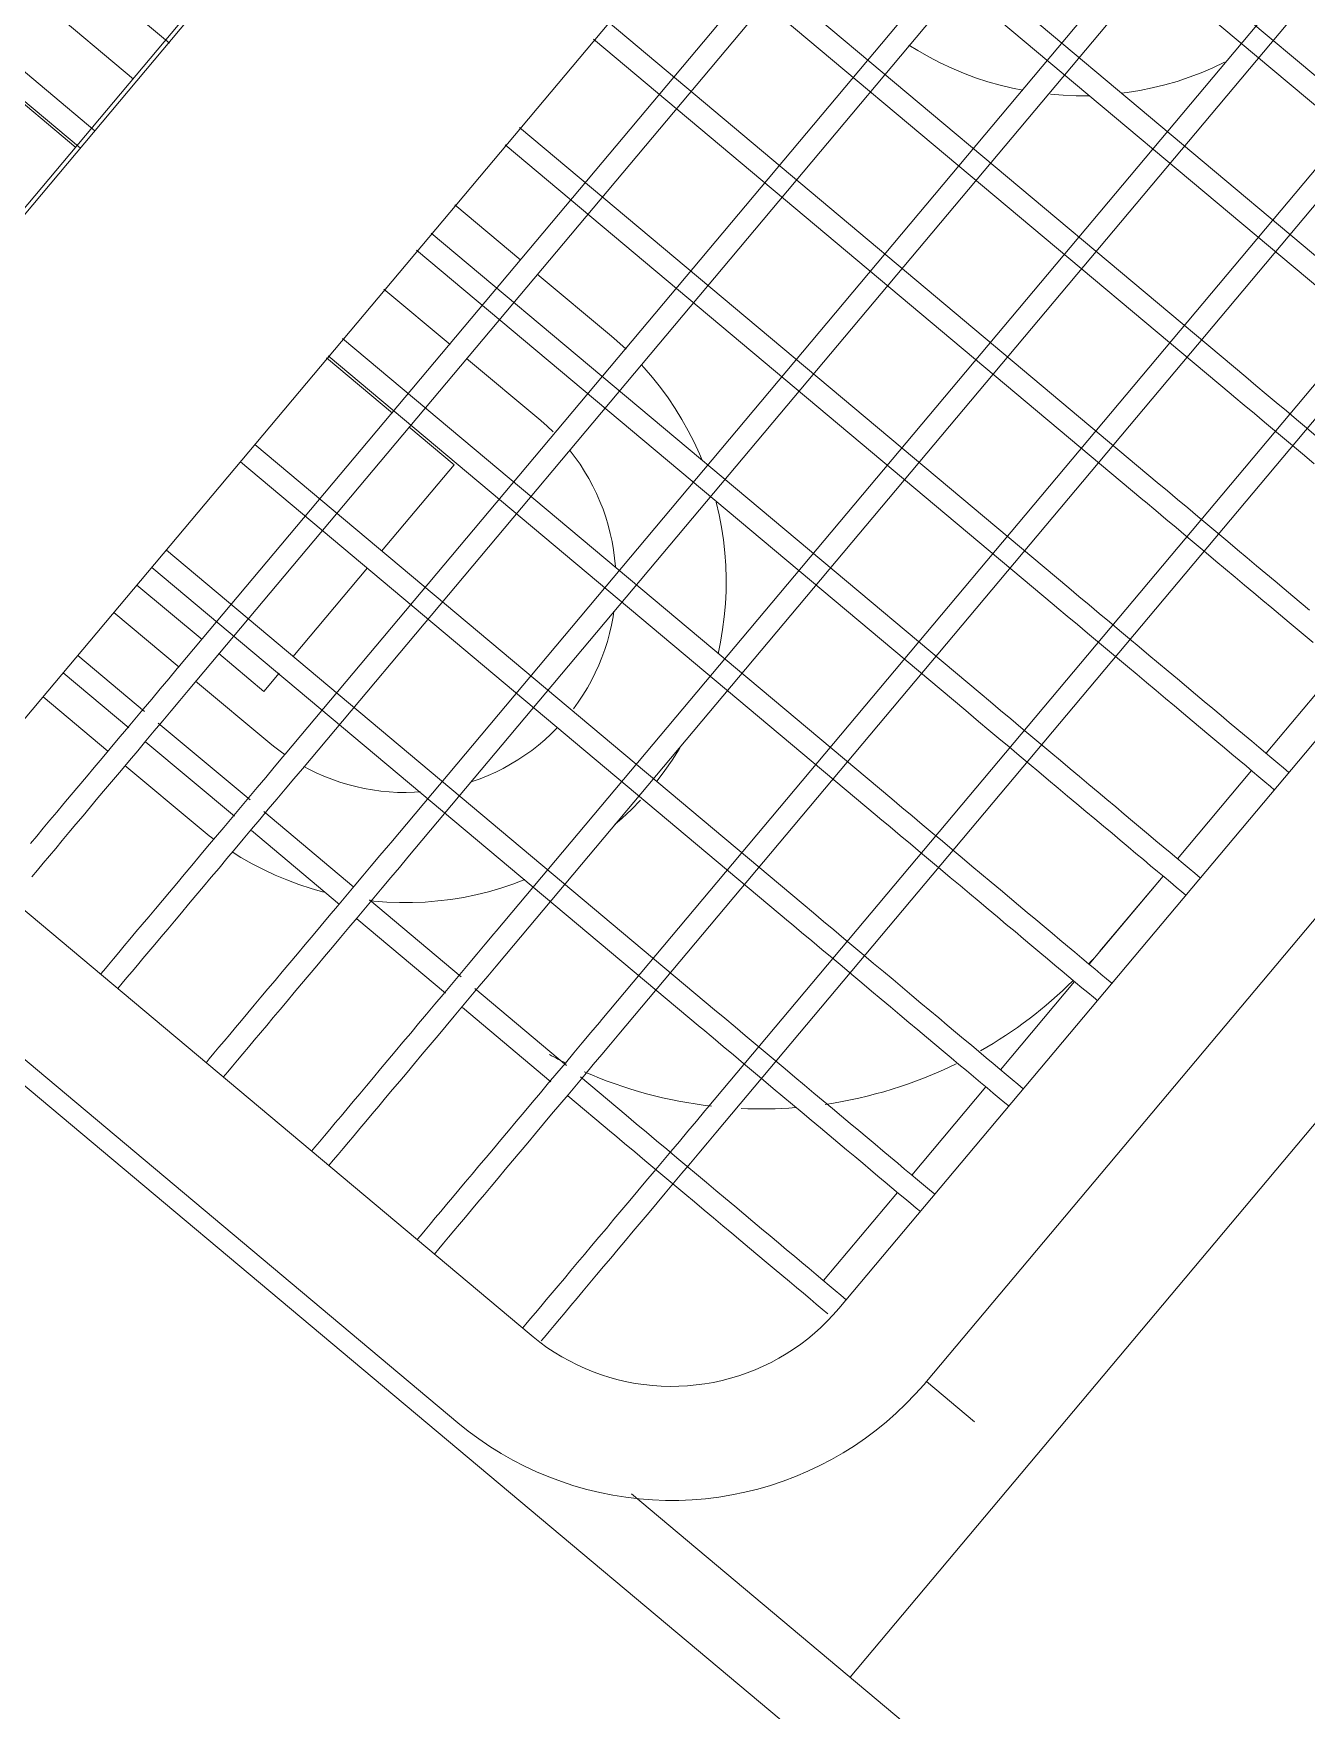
# Model space of a CAD drawing. Header units: metres. Extents: x 822482 to 822767, y 9662202 to 9662512.
# Drawn here: x 822649.4018 to 822649.4942, y 9662450.804 to 9662450.9258 of the extents above; entities that cross this region are included whole.
import ezdxf

# ---------------------------------------------------------------- set-up
doc = ezdxf.new("R2010")
doc.units = ezdxf.units.M
doc.layers.add('ARQ_NE_EQUIPAMENTOS', color=7, linetype='Continuous')
doc.layers.add('NE_PESSOAS', color=8, linetype='Continuous', lineweight=0)

# ---------------------------------------------------------------- blocks, each defined once
blk = doc.blocks.new('COZINHA TRAMONTINA')
at = {"lineweight": 0, "transparency": 33554687}
for p, q in [((-1.559141685183429, 0.60793944187792), (-1.55914168518343, 0.3279394418779197)), ((-1.550858314816244, 0.3279394418779197), (-1.550858314816243, 0.60793944187792)), ((-1.56059999999991, 0.1962821864064257), (-1.560599999999909, 0.6031394418778431)), ((-1.505819793131097, 0.5348414903910046), (-1.505819793131097, 0.4084447797689335)), ((-1.504180206868575, 0.4084447797689335), (-1.504180206868575, 0.5348414903910046)), ((-1.495819793131097, 0.5348414903910046), (-1.495819793131097, 0.4083892657802534)), ((-1.506000000000012, 0.4171508828214267), (-1.506000000000012, 0.4087084274107428)), ((-1.499508776801455, 0.4171508828214262), (-1.499508776801455, 0.4087031334061559)), ((-1.415344431680288, 0.4084447797688673), (-1.542500000000011, 0.4084447797688673)), ((-1.429999999999837, 0.4087558182858858), (-1.529999999999837, 0.4087558182858858)), ((-1.506000000000012, 0.3849637257805411), (-1.506000000000012, 0.3787084274107427)), ((-1.505819793131097, 0.3849638237384217), (-1.505819793131097, 0.3329394418779197)), ((-1.504180206868575, 0.3329394418779197), (-1.504180206868575, 0.3849647149935049)), ((-1.499508776801455, 0.3849672543144179), (-1.499508776801455, 0.3787031334061559)), ((-1.495819793131097, 0.3849692595919879), (-1.495819793131097, 0.3329394418779197)), ((-1.494180206868575, 0.3329394418779197), (-1.494180206868575, 0.3849701508470712)), ((-1.491508776801455, 0.3786966088983096), (-1.491508776801455, 0.3849716029972709)), ((-1.485819793131097, 0.3849746954455543), (-1.485819793131097, 0.3329394418779197)), ((-1.484180206868575, 0.3329394418779197), (-1.484180206868575, 0.3849755867006375)), ((-1.475819793131097, 0.3849801312991205), (-1.475819793131097, 0.3329394418779197)), ((-1.474180206868575, 0.3329394418779197), (-1.474180206868575, 0.3849810225542037)), ((-1.465819793131097, 0.3849855671526868), (-1.465819793131097, 0.3329394418779197)), ((-1.464180206868575, 0.3329394418779197), (-1.464180206868575, 0.38498645840777)), ((-1.455819793131097, 0.3849438849150898), (-1.455819793131097, 0.3329394418779197)), ((-1.454180206868575, 0.3329394418779197), (-1.454180206868575, 0.3849438849150898)), ((-1.445819793131097, 0.3849438849150898), (-1.445819793131097, 0.3329394418779197)), ((-1.444180206868575, 0.3329394418779197), (-1.444180206868575, 0.3849438849150898)), ((-1.542500000000011, 0.3848910439650041), (-1.408712208362194, 0.3848910439650041)), ((-1.538099999999999, 0.3848918597551098), (-1.538099999999999, 0.3787554848829406)), ((-1.535819793131097, 0.3848922825211308), (-1.535819793131097, 0.3786821458370356)), ((-1.534180206868575, 0.3785727469330112), (-1.534180206868575, 0.3848925865116423)), ((-1.530099999999999, 0.3787285791364537), (-1.530099999999999, 0.3848933430098471)), ((-1.527500000000012, 0.3787259620255796), (-1.527500000000012, 0.3848938250676372)), ((-1.525819793131097, 0.3848941365895525), (-1.525819793131097, 0.3329394418779197)), ((-1.524180206868575, 0.3329394418779197), (-1.524180206868575, 0.384894440580064)), ((-1.515819793131097, 0.3848959906579744), (-1.515819793131097, 0.3329394418779197)), ((-1.514180206868575, 0.3329394418779197), (-1.514180206868575, 0.3848962946484857)), ((-1.429999999999837, 0.3787558182858858), (-1.529999999999837, 0.3787558182858858)), ((-1.538099999999999, 0.3771497093391878), (-1.538099999999999, 0.3701156604337524)), ((-1.535819793131097, 0.3770768536120159), (-1.535819793131097, 0.3686821458370355)), ((-1.534180206868575, 0.3685727469330112), (-1.534180206868575, 0.3772656813557172)), ((-1.530099999999999, 0.3701156604337523), (-1.530099999999999, 0.3771530858122493)), ((-1.529999999999837, 0.3771230654699538), (-1.429999999999837, 0.3771230654699538)), ((-1.527500000000012, 0.3728702477680133), (-1.527500000000012, 0.3771508828214266)), ((-1.506000000000012, 0.3771508828214266), (-1.506000000000012, 0.3728702477680133)), ((-1.499508776801455, 0.3771508828214262), (-1.499508776801455, 0.3701156604337522)), ((-1.491508776801455, 0.3701156604337522), (-1.491508776801455, 0.3771508828214262)), ((-1.527500000000012, 0.3728702477680133), (-1.525779747356342, 0.3728702477680133)), ((-1.524208140642314, 0.3728702477680133), (-1.515779747356342, 0.3728702477680133)), ((-1.514208140642314, 0.3728702477680133), (-1.506000000000012, 0.3728702477680133)), ((-1.429999999999837, 0.3687558182858858), (-1.529999999999837, 0.3687558182858858)), ((-1.535819793131097, 0.3670768536120159), (-1.535819793131097, 0.3587245131253006)), ((-1.534180206868575, 0.3587245131253006), (-1.534180206868575, 0.3672656813557172)), ((-1.529999999999837, 0.3671230654699538), (-1.429999999999837, 0.3671230654699538)), ((-1.429999999999837, 0.3587558182858857), (-1.529999999999837, 0.3587558182858857)), ((-1.535819793131097, 0.3570768536120158), (-1.535819793131097, 0.3486821458370355)), ((-1.534180206868575, 0.3485727469330112), (-1.534180206868575, 0.3572656813557171)), ((-1.529999999999837, 0.3571230654699537), (-1.429999999999837, 0.3571230654699537)), ((-1.429999999999837, 0.3487558182858858), (-1.529999999999837, 0.3487558182858858)), ((-1.534180206868575, 0.3385727469330111), (-1.534180206868575, 0.3472656813557171)), ((-1.535819793131097, 0.3470768536120158), (-1.535819793131097, 0.3386821458370355)), ((-1.529999999999837, 0.3471230654699537), (-1.429999999999837, 0.3471230654699537)), ((-1.429999999999837, 0.3387558182858856), (-1.529999999999837, 0.3387558182858856)), ((-1.535819793131097, 0.3370768536120159), (-1.535819793131097, 0.3329394418779197)), ((-1.534180206868575, 0.3329394418779197), (-1.534180206868575, 0.3372656813557172)), ((-1.529999999999837, 0.3371230654699537), (-1.429999999999837, 0.3371230654699537)), ((-1.429999999999837, 0.3287558182858857), (-1.529999999999837, 0.3287558182858857)), ((-1.529999999999837, 0.3271230654699538), (-1.429999999999837, 0.3271230654699538)), ((-1.55499999999991, 0.1962821864064258), (-1.55499999999991, 0.3149612866268886)), ((-1.554999999999909, 0.196282186406425), (-1.554999999999909, 0.3149612866268879)), ((-1.424599227701251, 0.3120811270615128), (-1.534999999999836, 0.3120811270615132)), ((-1.53499999999991, 0.2992394418778415), (-1.53499999999991, 0.3037977566942499)), ((-1.534999999999836, 0.3037977566943267), (-1.48615799425477, 0.3037977566943265))]:
    blk.add_line(p, q, dxfattribs=at)
at = {"lineweight": 0, "transparency": 33554687, "flags": 128}
for points in [[(-1.546848892812733, 0.3787558182858858), (-1.546141669741658, 0.3787558182858858), (-1.545408623442369, 0.3787558182858858), (-1.544650926632569, 0.3787558182858858), (-1.543869791465521, 0.3787558182858858), (-1.54306646759086, 0.3787558182858858), (-1.542242240155417, 0.3787558182858858), (-1.541398427747263, 0.3787558182858858), (-1.540536380286249, 0.3787558182858858), (-1.539657476864418, 0.3787558182858858), (-1.538763123539755, 0.3787558182858858), (-1.537854751086795, 0.3787558182858858), (-1.536933812707687, 0.3787558182858858), (-1.536001781707381, 0.3787558182858858), (-1.535060149136654, 0.3787558182858858), (-1.534110421406749, 0.3787558182858858), (-1.533154117879437, 0.3787558182858858), (-1.53219276843636, 0.3787558182858858), (-1.531227911031549, 0.3787558182858858), (-1.530261089231029, 0.3787558182858858), (-1.529999999999837, 0.3787558182858858)], [(-1.529999999999837, 0.3771230654699538), (-1.530967087005502, 0.3771230654699538), (-1.53193262687826, 0.3771230654699538), (-1.532895074960283, 0.3771230654699538), (-1.533852891539953, 0.3771230654699538), (-1.534804544315066, 0.3771230654699538), (-1.535748510844188, 0.3771230654699538), (-1.536683280982244, 0.3771230654699538), (-1.537607359296418, 0.3771230654699538), (-1.538519267458534, 0.3771230654699538), (-1.539417546610063, 0.3771230654699538), (-1.540300759695985, 0.3771230654699538), (-1.541167493763772, 0.3771230654699538), (-1.542016362223807, 0.3771230654699538), (-1.542846007067639, 0.3771230654699538), (-1.543655101040497, 0.3771230654699538), (-1.544442349764623, 0.3771230654699538), (-1.545206493809996, 0.3771230654699538), (-1.545946310709152, 0.3771230654699538), (-1.54666061691287, 0.3771230654699538), (-1.547348269683604, 0.3771230654699538), (-1.54800816892361, 0.3771230654699538), (-1.548639258934876, 0.3771230654699538)], [(-1.538099999999999, 0.3701156604337522), (-1.538081365995453, 0.3691840844364269), (-1.538055617996731, 0.3687554662080013)], [(-1.530034511841343, 0.368728000934281), (-1.530070996034463, 0.3691741586794531), (-1.530096434404997, 0.3697854132549967), (-1.530099999999999, 0.3701156604337522)], [(-1.499508776801455, 0.3701156604337522), (-1.49952101165929, 0.36950399910992), (-1.499557696659631, 0.3688933163137251)], [(-1.491552329857911, 0.3686966444185918), (-1.491514207294754, 0.3696126854491879), (-1.491508776801455, 0.3701156604337522)], [(-1.550858314816244, 0.3687558182858858), (-1.550489698691012, 0.3687558182858858), (-1.549959605847912, 0.3687558182858858), (-1.549397581893277, 0.3687558182858858), (-1.548804525945543, 0.3687558182858858), (-1.548181386767715, 0.3687558182858858), (-1.547529161249546, 0.3687558182858858), (-1.546848892812733, 0.3687558182858858), (-1.546141669741658, 0.3687558182858858), (-1.545408623442369, 0.3687558182858858), (-1.544650926632569, 0.3687558182858858), (-1.543869791465521, 0.3687558182858858), (-1.54306646759086, 0.3687558182858858), (-1.542242240155417, 0.3687558182858858), (-1.541398427747263, 0.3687558182858858), (-1.540536380286249, 0.3687558182858858), (-1.539657476864418, 0.3687558182858858), (-1.538763123539755, 0.3687558182858858), (-1.537854751086795, 0.3687558182858858), (-1.536933812707687, 0.3687558182858858), (-1.536001781707381, 0.3687558182858858), (-1.535060149136654, 0.3687558182858858), (-1.534110421406749, 0.3687558182858858), (-1.533154117879437, 0.3687558182858858), (-1.53219276843636, 0.3687558182858858), (-1.531227911031549, 0.3687558182858858), (-1.530261089231029, 0.3687558182858858), (-1.529999999999837, 0.3687558182858858)], [(-1.529999999999837, 0.3671230654699538), (-1.530967087005502, 0.3671230654699538), (-1.53193262687826, 0.3671230654699538), (-1.532895074960283, 0.3671230654699538), (-1.533852891539953, 0.3671230654699538), (-1.534804544315066, 0.3671230654699538), (-1.535748510844188, 0.3671230654699538), (-1.536683280982244, 0.3671230654699538), (-1.537607359296418, 0.3671230654699538), (-1.538519267458534, 0.3671230654699538), (-1.539417546610063, 0.3671230654699538), (-1.540300759695985, 0.3671230654699538), (-1.541167493763772, 0.3671230654699538), (-1.542016362223807, 0.3671230654699538), (-1.542846007067639, 0.3671230654699538), (-1.543655101040497, 0.3671230654699538), (-1.544442349764623, 0.3671230654699538), (-1.545206493809996, 0.3671230654699538), (-1.545946310709152, 0.3671230654699538), (-1.54666061691287, 0.3671230654699538), (-1.547348269683604, 0.3671230654699538), (-1.54800816892361, 0.3671230654699538), (-1.548639258934876, 0.3671230654699538), (-1.549240530108009, 0.3671230654699538), (-1.549811020537396, 0.3671230654699538), (-1.550349817560049, 0.3671230654699538), (-1.550856059215668, 0.3671230654699538)], [(-1.537908422264966, 0.3671562258253228), (-1.53780245175445, 0.3664042453717742), (-1.537635638739545, 0.3654875368668632), (-1.537432300594504, 0.3645782323723789), (-1.537192762616983, 0.3636777865815377), (-1.536917408016648, 0.3627876400155203), (-1.536606677302121, 0.3619092167189445), (-1.536261067576258, 0.3610439219816976), (-1.535881131740895, 0.3601931400907731)], [(-1.525783811993532, 0.3594699653809881), (-1.52608327626939, 0.359784037974433), (-1.526487409065328, 0.3602433373866531), (-1.526872851520448, 0.3607184304097652), (-1.527238987009044, 0.3612085569962802), (-1.52758522979244, 0.3617129330482145), (-1.527911025956043, 0.3622307516714793), (-1.528215854295491, 0.3627611844667397), (-1.528499227150468, 0.3633033828546761), (-1.528760691184855, 0.3638564794335306), (-1.528999828111973, 0.3644195893667647), (-1.529216255363752, 0.3649918117986091), (-1.529409626702758, 0.3655722312952401), (-1.529579632776099, 0.3661599193092797), (-1.529726001610323, 0.366753935665272), (-1.5298071251728, 0.3671508828214262)], [(-1.49981367068464, 0.3670768915132238), (-1.499947180005768, 0.366479853383796), (-1.500104457690958, 0.3658886317700507), (-1.500285252129466, 0.3653041725004493), (-1.500489274088757, 0.3647274105851452), (-1.50071619717722, 0.3641592687201669), (-1.50096565836632, 0.3636006558113011), (-1.501237258571369, 0.3630524655200377), (-1.501530563289979, 0.3625155748339017), (-1.501845103297168, 0.3619908426634605), (-1.502180375396023, 0.3614791084682496), (-1.502535843222706, 0.3609811909138174), (-1.502910938104523, 0.3604978865620341), (-1.503305059969681, 0.3600299685967633), (-1.503717578307269, 0.3595781855869322), (-1.504147833175946, 0.3591432602889812)], [(-1.494180206868752, 0.3592937817770945), (-1.493946795204271, 0.3597403856983412), (-1.493548578725464, 0.3605827660761545), (-1.493184367007807, 0.3614403970513643), (-1.492854742712354, 0.3623119065973618), (-1.49256023316766, 0.3631959004847856), (-1.492301309526172, 0.3640909645119909), (-1.492078386010484, 0.364995666767471), (-1.491891819250664, 0.3659085599206102), (-1.49174190771373, 0.3668281835371036), (-1.491702475326654, 0.3671508828214262)], [(-1.461433010270627, 0.3671765184366941), (-1.46132605393997, 0.3664175424758703), (-1.461159614484602, 0.3655028868395879), (-1.46095673169314, 0.3645956186332591), (-1.460717730134772, 0.3636971892924737), (-1.460442992161007, 0.3628090361125224), (-1.460132957293995, 0.3619325799490302), (-1.459788121523387, 0.3610692229448919), (-1.459409036512853, 0.3602203462871405), (-1.458996308717544, 0.3593873079973447), (-1.458636127627421, 0.358728000934281)], [(-1.550858314816244, 0.3587558182858857), (-1.550489698691012, 0.3587558182858857), (-1.549959605847912, 0.3587558182858857), (-1.549397581893277, 0.3587558182858857), (-1.548804525945543, 0.3587558182858857), (-1.548181386767715, 0.3587558182858857), (-1.547529161249546, 0.3587558182858857), (-1.546848892812733, 0.3587558182858857), (-1.546141669741658, 0.3587558182858857), (-1.545408623442369, 0.3587558182858857), (-1.544650926632569, 0.3587558182858857), (-1.543869791465521, 0.3587558182858857), (-1.54306646759086, 0.3587558182858857), (-1.542242240155417, 0.3587558182858857), (-1.541398427747263, 0.3587558182858857), (-1.540536380286249, 0.3587558182858857), (-1.539657476864418, 0.3587558182858857), (-1.538763123539755, 0.3587558182858857), (-1.537854751086795, 0.3587558182858857), (-1.536933812707687, 0.3587558182858857), (-1.536001781707381, 0.3587558182858857), (-1.535060149136654, 0.3587558182858857), (-1.534110421406749, 0.3587558182858857), (-1.533154117879437, 0.3587558182858857), (-1.53219276843636, 0.3587558182858857), (-1.531227911031549, 0.3587558182858857), (-1.530261089231029, 0.3587558182858857), (-1.529999999999837, 0.3587558182858857)], [(-1.529999999999837, 0.3571230654699537), (-1.530967087005502, 0.3571230654699537), (-1.53193262687826, 0.3571230654699537), (-1.532895074960283, 0.3571230654699537), (-1.533852891539953, 0.3571230654699537), (-1.534804544315066, 0.3571230654699537), (-1.535748510844188, 0.3571230654699537), (-1.536683280982244, 0.3571230654699537), (-1.537607359296418, 0.3571230654699537), (-1.538519267458534, 0.3571230654699537), (-1.539417546610063, 0.3571230654699537), (-1.540300759695985, 0.3571230654699537), (-1.541167493763772, 0.3571230654699537), (-1.542016362223807, 0.3571230654699537), (-1.542846007067639, 0.3571230654699537), (-1.543655101040497, 0.3571230654699537), (-1.544442349764623, 0.3571230654699537), (-1.545206493809996, 0.3571230654699537), (-1.545946310709152, 0.3571230654699537), (-1.54666061691287, 0.3571230654699537), (-1.547348269683604, 0.3571230654699537), (-1.54800816892361, 0.3571230654699537), (-1.548639258934876, 0.3571230654699537), (-1.549240530108009, 0.3571230654699537), (-1.549811020537396, 0.3571230654699537), (-1.550349817560049, 0.3571230654699537), (-1.550856059215668, 0.3571230654699537)], [(-1.534208140642314, 0.3572322111171212), (-1.53403108632471, 0.3569619686810893), (-1.533489699641823, 0.3562036273829182), (-1.532918420446939, 0.3554675423698864), (-1.532318162664901, 0.3547548912209915), (-1.531689886580113, 0.3540668140260477), (-1.531034597300286, 0.353404411561785), (-1.530353343148479, 0.352768743530841), (-1.529647213986009, 0.3521608268664635), (-1.528917339468904, 0.3515816341056336), (-1.528164887240691, 0.3510320918332138), (-1.527391061064423, 0.3505130791996107), (-1.526597098896906, 0.3500254265143212), (-1.525786814491711, 0.3495713393536587)], [(-1.515862056214032, 0.3548566606961391), (-1.516471407432455, 0.3549111617000341), (-1.517078091776038, 0.3549899866584495), (-1.517681138679252, 0.3550930094682672), (-1.518279583395694, 0.3552200653149683), (-1.518872468541479, 0.3553709509363021), (-1.519458845626851, 0.3555454249474614), (-1.520037776573558, 0.3557432082272477), (-1.520608335215585, 0.3559639843646049), (-1.521169608780818, 0.3562074001648093), (-1.521720699351284, 0.3564730662145069), (-1.52226072529963, 0.3567605575046903), (-1.522788822699539, 0.3570694141106235)], [(-1.506693120247886, 0.3571508828214262), (-1.507061439962411, 0.3569246603322679), (-1.507595132806606, 0.3566255763726945), (-1.508140358921858, 0.3563480736698875), (-1.508696246062693, 0.3560925961689743), (-1.509261904928268, 0.3558595525794572), (-1.509836430585065, 0.3556493157213662), (-1.510418903914593, 0.3554622219288259), (-1.511008393083779, 0.3552985705119935), (-1.511603955035703, 0.3551586232782252), (-1.512204636998287, 0.3550426041132415), (-1.512809478008532, 0.3549506986229566), (-1.513417510449846, 0.3548830538365497), (-1.51402776160003, 0.3548397779712489)], [(-1.457563134071426, 0.3569964107331134), (-1.457022959764918, 0.3562397676574989), (-1.45645295988743, 0.3555053310265026), (-1.455854046317171, 0.3547942757820625)], [(-1.504208140642314, 0.3493709245086872), (-1.503448194683149, 0.3497754936686303), (-1.502643888700679, 0.3502458902582006), (-1.501859036923626, 0.3507480742413936), (-1.501094894947409, 0.351281242230963), (-1.500352685236182, 0.351844541271862), (-1.499633595167152, 0.3524370702057892), (-1.498938775131033, 0.3530578811128496), (-1.498269336691661, 0.3537059808280246), (-1.497626350807735, 0.3543803325300239), (-1.497010846119504, 0.3550798573999782), (-1.496423807303171, 0.3558034363473195), (-1.495866173495611, 0.3565499118000877)], [(-1.454208140642314, 0.3531060440021332), (-1.453893626799575, 0.3528125758528559), (-1.453189078936284, 0.3522060205514879), (-1.452460838893486, 0.351628124829621), (-1.451710071699901, 0.3510798131971322), (-1.450937978422883, 0.3505619628356665), (-1.450145794246971, 0.3500754021953335), (-1.449334786497857, 0.3496209096693636), (-1.448506252614932, 0.3491992123488452), (-1.447661518075666, 0.3488109848595337)], [(-1.550858314816244, 0.3487558182858858), (-1.550489698691012, 0.3487558182858858), (-1.549959605847912, 0.3487558182858858), (-1.549397581893277, 0.3487558182858858), (-1.548804525945543, 0.3487558182858858), (-1.548181386767715, 0.3487558182858858), (-1.547529161249546, 0.3487558182858858), (-1.546848892812733, 0.3487558182858858), (-1.546141669741658, 0.3487558182858858), (-1.545408623442369, 0.3487558182858858), (-1.544650926632569, 0.3487558182858858), (-1.543869791465521, 0.3487558182858858), (-1.54306646759086, 0.3487558182858858), (-1.542242240155417, 0.3487558182858858), (-1.541398427747263, 0.3487558182858858), (-1.540536380286249, 0.3487558182858858), (-1.539657476864418, 0.3487558182858858), (-1.538763123539755, 0.3487558182858858), (-1.537854751086795, 0.3487558182858858), (-1.536933812707687, 0.3487558182858858), (-1.536001781707381, 0.3487558182858858), (-1.535060149136654, 0.3487558182858858), (-1.534110421406749, 0.3487558182858858), (-1.533154117879437, 0.3487558182858858), (-1.53219276843636, 0.3487558182858858), (-1.531227911031549, 0.3487558182858858), (-1.530261089231029, 0.3487558182858858), (-1.529999999999837, 0.3487558182858858)], [(-1.529999999999837, 0.3471230654699537), (-1.530967087005502, 0.3471230654699537), (-1.53193262687826, 0.3471230654699537), (-1.532895074960283, 0.3471230654699537), (-1.533852891539953, 0.3471230654699537), (-1.534804544315066, 0.3471230654699537), (-1.535748510844188, 0.3471230654699537), (-1.536683280982244, 0.3471230654699537), (-1.537607359296418, 0.3471230654699537), (-1.538519267458534, 0.3471230654699537), (-1.539417546610063, 0.3471230654699537), (-1.540300759695985, 0.3471230654699537), (-1.541167493763772, 0.3471230654699537), (-1.542016362223807, 0.3471230654699537), (-1.542846007067639, 0.3471230654699537), (-1.543655101040497, 0.3471230654699537), (-1.544442349764623, 0.3471230654699537), (-1.545206493809996, 0.3471230654699537), (-1.545946310709152, 0.3471230654699537), (-1.54666061691287, 0.3471230654699537), (-1.547348269683604, 0.3471230654699537), (-1.54800816892361, 0.3471230654699537), (-1.548639258934876, 0.3471230654699537), (-1.549240530108009, 0.3471230654699537), (-1.549811020537396, 0.3471230654699537), (-1.550349817560049, 0.3471230654699537), (-1.550856059215668, 0.3471230654699537)], [(-1.518527346225538, 0.3471230654698876), (-1.517842688462828, 0.347019031837423), (-1.516916639347323, 0.3469160070802485), (-1.515987211080893, 0.3468500968194441)], [(-1.514170264691974, 0.3468295577385097), (-1.514124167670312, 0.3468299820124126), (-1.51319353299819, 0.3468758096455857), (-1.512265475351081, 0.3469588160824494), (-1.511341479423246, 0.3470788685304119), (-1.51108277139995, 0.3471230654698876)], [(-1.550858314816244, 0.3387558182858856), (-1.550489698691012, 0.3387558182858856), (-1.549959605847912, 0.3387558182858856), (-1.549397581893277, 0.3387558182858856), (-1.548804525945543, 0.3387558182858856), (-1.548181386767715, 0.3387558182858856), (-1.547529161249546, 0.3387558182858856), (-1.546848892812733, 0.3387558182858856), (-1.546141669741658, 0.3387558182858856), (-1.545408623442369, 0.3387558182858856), (-1.544650926632569, 0.3387558182858856), (-1.543869791465521, 0.3387558182858856), (-1.54306646759086, 0.3387558182858856), (-1.542242240155417, 0.3387558182858856), (-1.541398427747263, 0.3387558182858856), (-1.540536380286249, 0.3387558182858856), (-1.539657476864418, 0.3387558182858856), (-1.538763123539755, 0.3387558182858856), (-1.537854751086795, 0.3387558182858856), (-1.536933812707687, 0.3387558182858856), (-1.53600178170738, 0.3387558182858856), (-1.535060149136654, 0.3387558182858856), (-1.534110421406749, 0.3387558182858856), (-1.533154117879437, 0.3387558182858856), (-1.53219276843636, 0.3387558182858856), (-1.531227911031549, 0.3387558182858856), (-1.530261089231029, 0.3387558182858856), (-1.529999999999837, 0.3387558182858856)], [(-1.529999999999837, 0.3371230654699537), (-1.530967087005502, 0.3371230654699537), (-1.53193262687826, 0.3371230654699537), (-1.532895074960283, 0.3371230654699537), (-1.533852891539953, 0.3371230654699537), (-1.534804544315066, 0.3371230654699537), (-1.535748510844188, 0.3371230654699537), (-1.536683280982243, 0.3371230654699537), (-1.537607359296418, 0.3371230654699537), (-1.538519267458534, 0.3371230654699537), (-1.539417546610063, 0.3371230654699537), (-1.540300759695985, 0.3371230654699537), (-1.541167493763772, 0.3371230654699537), (-1.542016362223807, 0.3371230654699537), (-1.542846007067639, 0.3371230654699537), (-1.543655101040497, 0.3371230654699537), (-1.544442349764623, 0.3371230654699537), (-1.545206493809996, 0.3371230654699537), (-1.545946310709152, 0.3371230654699537), (-1.54666061691287, 0.3371230654699537), (-1.547348269683604, 0.3371230654699537), (-1.54800816892361, 0.3371230654699537), (-1.548639258934875, 0.3371230654699537), (-1.549240530108009, 0.3371230654699537), (-1.549811020537396, 0.3371230654699537), (-1.550349817560049, 0.3371230654699537), (-1.550856059215668, 0.3371230654699537)], [(-1.535819793131097, 0.3124526380230188), (-1.535819793131097, 0.3129826559732658), (-1.535819793131097, 0.3135446005237396), (-1.535819793131097, 0.3141375726830345), (-1.535819793131097, 0.3147606238221897), (-1.535819793131097, 0.3154127571922931), (-1.535819793131097, 0.3160929295190669), (-1.535819793131097, 0.3168000526718838), (-1.535819793131097, 0.3175329954045443), (-1.535819793131097, 0.318290585165029), (-1.535819793131097, 0.3190716099713315), (-1.535819793131097, 0.3198748203503715), (-1.535819793131097, 0.320698931336885), (-1.535819793131097, 0.3215426245290945), (-1.535819793131097, 0.3224045501978707), (-1.535819793131097, 0.3232833294460112), (-1.535819793131097, 0.3241775564141822), (-1.535819793131097, 0.3250858005299924), (-1.535819793131097, 0.3260066087966053), (-1.535819793131097, 0.3269385081172227), (-1.535819793131097, 0.3278800076517264), (-1.535819793131097, 0.3288296012017036), (-1.535819793131097, 0.3297857696200434), (-1.535819793131097, 0.3307469832412483), (-1.535819793131097, 0.3317117043285723), (-1.535819793131097, 0.3326783895340719), (-1.535819793131097, 0.3329394418779197)], [(-1.534180206868575, 0.3329394418779197), (-1.534180206868575, 0.3319724915047437), (-1.534180206868575, 0.3310070880458932), (-1.534180206868575, 0.3300447759409603), (-1.534180206868575, 0.3290870946840307), (-1.534180206868575, 0.3281355763608212), (-1.534180206868575, 0.327191743197669), (-1.534180206868575, 0.3262571051262948), (-1.534180206868575, 0.3253331573682342), (-1.534180206868575, 0.3244213780428016), (-1.534180206868575, 0.323523225802415), (-1.534180206868575, 0.3226401374990637), (-1.534180206868575, 0.3217735258856509), (-1.534180206868575, 0.3209247773558904), (-1.534180206868575, 0.3200952497263737), (-1.534180206868575, 0.3192862700643512), (-1.534180206868575, 0.3184991325647091), (-1.534180206868575, 0.3177350964795331), (-1.534180206868575, 0.3169953841035738), (-1.534180206868575, 0.3162811788188358), (-1.534180206868575, 0.3155936232014192), (-1.534180206868575, 0.3149338171936409), (-1.534180206868575, 0.3143028163443626), (-1.534180206868575, 0.3137016301203364), (-1.534180206868575, 0.3131312202912747), (-1.534180206868575, 0.3125924993912232), (-1.534180206868575, 0.3120863292587006)], [(-1.525819793131097, 0.3120693920701633), (-1.525819793131097, 0.3124526380230188), (-1.525819793131097, 0.3129826559732658), (-1.525819793131097, 0.3135446005237396), (-1.525819793131097, 0.3141375726830345), (-1.525819793131097, 0.3147606238221897), (-1.525819793131097, 0.3154127571922931), (-1.525819793131097, 0.3160929295190669), (-1.525819793131097, 0.3168000526718838), (-1.525819793131097, 0.3175329954045443), (-1.525819793131097, 0.318290585165029), (-1.525819793131097, 0.3190716099713315), (-1.525819793131097, 0.3198748203503715), (-1.525819793131097, 0.320698931336885), (-1.525819793131097, 0.3215426245290945), (-1.525819793131097, 0.3224045501978707), (-1.525819793131097, 0.3232833294460112), (-1.525819793131097, 0.3241775564141822), (-1.525819793131097, 0.3250858005299924), (-1.525819793131097, 0.3260066087966053), (-1.525819793131097, 0.3269385081172227), (-1.525819793131097, 0.3278800076517264), (-1.525819793131097, 0.3288296012017036), (-1.525819793131097, 0.3297857696200434), (-1.525819793131097, 0.3307469832412483), (-1.525819793131097, 0.3317117043285723), (-1.525819793131097, 0.3326783895340719), (-1.525819793131097, 0.3329394418779197)], [(-1.524180206868575, 0.3329394418779197), (-1.524180206868575, 0.3319724915047437), (-1.524180206868575, 0.3310070880458932), (-1.524180206868575, 0.3300447759409603), (-1.524180206868575, 0.3290870946840307), (-1.524180206868575, 0.3281355763608212), (-1.524180206868575, 0.327191743197669), (-1.524180206868575, 0.3262571051262948), (-1.524180206868575, 0.3253331573682342), (-1.524180206868575, 0.3244213780428016), (-1.524180206868575, 0.323523225802415), (-1.524180206868575, 0.3226401374990637), (-1.524180206868575, 0.3217735258856509), (-1.524180206868575, 0.3209247773558904), (-1.524180206868575, 0.3200952497263737), (-1.524180206868575, 0.3192862700643512), (-1.524180206868575, 0.3184991325647091), (-1.524180206868575, 0.3177350964795331), (-1.524180206868575, 0.3169953841035738), (-1.524180206868575, 0.3162811788188358), (-1.524180206868575, 0.3155936232014192), (-1.524180206868575, 0.3149338171936409), (-1.524180206868575, 0.3143028163443626), (-1.524180206868575, 0.3137016301203364), (-1.524180206868575, 0.3131312202912747), (-1.524180206868575, 0.3125924993912232), (-1.524180206868575, 0.3120863292587006)], [(-1.515819793131097, 0.312056609143245), (-1.515819793131097, 0.3124526380230188), (-1.515819793131097, 0.3129826559732658), (-1.515819793131097, 0.3135446005237396), (-1.515819793131097, 0.3141375726830345), (-1.515819793131097, 0.3147606238221897), (-1.515819793131097, 0.3154127571922931), (-1.515819793131097, 0.3160929295190669), (-1.515819793131097, 0.3168000526718838), (-1.515819793131097, 0.3175329954045443), (-1.515819793131097, 0.318290585165029), (-1.515819793131097, 0.3190716099713315), (-1.515819793131097, 0.3198748203503715), (-1.515819793131097, 0.320698931336885), (-1.515819793131097, 0.3215426245290945), (-1.515819793131097, 0.3224045501978707), (-1.515819793131097, 0.3232833294460112), (-1.515819793131097, 0.3241775564141822), (-1.515819793131097, 0.3250858005299924), (-1.515819793131097, 0.3260066087966053), (-1.515819793131097, 0.3269385081172227), (-1.515819793131097, 0.3278800076517264), (-1.515819793131097, 0.3288296012017036), (-1.515819793131097, 0.3297857696200434), (-1.515819793131097, 0.3307469832412483), (-1.515819793131097, 0.3317117043285723), (-1.515819793131097, 0.3326783895340719), (-1.515819793131097, 0.3329394418779197)], [(-1.514180206868575, 0.3329394418779197), (-1.514180206868575, 0.3319724915047437), (-1.514180206868575, 0.3310070880458932), (-1.514180206868575, 0.3300447759409603), (-1.514180206868575, 0.3290870946840307), (-1.514180206868575, 0.3281355763608212), (-1.514180206868575, 0.327191743197669), (-1.514180206868575, 0.3262571051262948), (-1.514180206868575, 0.3253331573682342), (-1.514180206868575, 0.3244213780428016), (-1.514180206868575, 0.323523225802415), (-1.514180206868575, 0.3226401374990637), (-1.514180206868575, 0.3217735258856509), (-1.514180206868575, 0.3209247773558904), (-1.514180206868575, 0.3200952497263737), (-1.514180206868575, 0.3192862700643512), (-1.514180206868575, 0.3184991325647091), (-1.514180206868575, 0.3177350964795331), (-1.514180206868575, 0.3169953841035738), (-1.514180206868575, 0.3162811788188358), (-1.514180206868575, 0.3155936232014192), (-1.514180206868575, 0.3149338171936409), (-1.514180206868575, 0.3143028163443626), (-1.514180206868575, 0.3137016301203364), (-1.514180206868575, 0.3131312202912747), (-1.514180206868575, 0.3125924993912232), (-1.514180206868575, 0.3120863292587006)], [(-1.505819793131097, 0.3120438262163267), (-1.505819793131097, 0.3124526380230188), (-1.505819793131097, 0.3129826559732658), (-1.505819793131097, 0.3135446005237396), (-1.505819793131097, 0.3141375726830345), (-1.505819793131097, 0.3147606238221897), (-1.505819793131097, 0.3154127571922931), (-1.505819793131097, 0.3160929295190669), (-1.505819793131097, 0.3168000526718838), (-1.505819793131097, 0.3175329954045443), (-1.505819793131097, 0.318290585165029), (-1.505819793131097, 0.3190716099713315), (-1.505819793131097, 0.3198748203503715), (-1.505819793131097, 0.320698931336885), (-1.505819793131097, 0.3215426245290945), (-1.505819793131097, 0.3224045501978707), (-1.505819793131097, 0.3232833294460112), (-1.505819793131097, 0.3241775564141822), (-1.505819793131097, 0.3250858005299924), (-1.505819793131097, 0.3260066087966053), (-1.505819793131097, 0.3269385081172227), (-1.505819793131097, 0.3278800076517264), (-1.505819793131097, 0.3288296012017036), (-1.505819793131097, 0.3297857696200434), (-1.505819793131097, 0.3307469832412483), (-1.505819793131097, 0.3317117043285723), (-1.505819793131097, 0.3326783895340719), (-1.505819793131097, 0.3329394418779197)], [(-1.504180206868575, 0.3329394418779197), (-1.504180206868575, 0.3319724915047437), (-1.504180206868575, 0.3310070880458932), (-1.504180206868575, 0.3300447759409603), (-1.504180206868575, 0.3290870946840307), (-1.504180206868575, 0.3281355763608212), (-1.504180206868575, 0.327191743197669), (-1.504180206868575, 0.3262571051262948), (-1.504180206868575, 0.3253331573682342), (-1.504180206868575, 0.3244213780428016), (-1.504180206868575, 0.323523225802415), (-1.504180206868575, 0.3226401374990637), (-1.504180206868575, 0.3217735258856509), (-1.504180206868575, 0.3209247773558904), (-1.504180206868575, 0.3200952497263737), (-1.504180206868575, 0.3192862700643512), (-1.504180206868575, 0.3184991325647091), (-1.504180206868575, 0.3177350964795331), (-1.504180206868575, 0.3169953841035738), (-1.504180206868575, 0.3162811788188358), (-1.504180206868575, 0.3155936232014192), (-1.504180206868575, 0.3149338171936409), (-1.504180206868575, 0.3143028163443626), (-1.504180206868575, 0.3137016301203364), (-1.504180206868575, 0.3131312202912747), (-1.504180206868575, 0.3125924993912232), (-1.504180206868575, 0.3120863292587006)], [(-1.495819793131097, 0.3120811270615131), (-1.495819793131097, 0.3124526380230188), (-1.495819793131097, 0.3129826559732658), (-1.495819793131097, 0.3135446005237396), (-1.495819793131097, 0.3141375726830345), (-1.495819793131097, 0.3147606238221897), (-1.495819793131097, 0.3154127571922931), (-1.495819793131097, 0.3160929295190669), (-1.495819793131097, 0.3168000526718838), (-1.495819793131097, 0.3175329954045443), (-1.495819793131097, 0.318290585165029), (-1.495819793131097, 0.3190716099713315), (-1.495819793131097, 0.3198748203503715), (-1.495819793131097, 0.320698931336885), (-1.495819793131097, 0.3215426245290945), (-1.495819793131097, 0.3224045501978707), (-1.495819793131097, 0.3232833294460112), (-1.495819793131097, 0.3241775564141822), (-1.495819793131097, 0.3250858005299924), (-1.495819793131097, 0.3260066087966053), (-1.495819793131097, 0.3269385081172227), (-1.495819793131097, 0.3278800076517264), (-1.495819793131097, 0.3288296012017036), (-1.495819793131097, 0.3297857696200434), (-1.495819793131097, 0.3307469832412483), (-1.495819793131097, 0.3317117043285723), (-1.495819793131097, 0.3326783895340719), (-1.495819793131097, 0.3329394418779197)], [(-1.494180206868575, 0.3329394418779197), (-1.494180206868575, 0.3319724915047437), (-1.494180206868575, 0.3310070880458932), (-1.494180206868575, 0.3300447759409603), (-1.494180206868575, 0.3290870946840307), (-1.494180206868575, 0.3281355763608212), (-1.494180206868575, 0.327191743197669), (-1.494180206868575, 0.3262571051262948), (-1.494180206868575, 0.3253331573682342), (-1.494180206868575, 0.3244213780428016), (-1.494180206868575, 0.323523225802415), (-1.494180206868575, 0.3226401374990637), (-1.494180206868575, 0.3217735258856509), (-1.494180206868575, 0.3209247773558904), (-1.494180206868575, 0.3200952497263737), (-1.494180206868575, 0.3192862700643512), (-1.494180206868575, 0.3184991325647091), (-1.494180206868575, 0.3177350964795331), (-1.494180206868575, 0.3169953841035738), (-1.494180206868575, 0.3162811788188358), (-1.494180206868575, 0.3155936232014192), (-1.494180206868575, 0.3149338171936409), (-1.494180206868575, 0.3143028163443626), (-1.494180206868575, 0.3137016301203364), (-1.494180206868575, 0.3131312202912747), (-1.494180206868575, 0.3125924993912232), (-1.494180206868575, 0.3120863292587006)], [(-1.485819793131097, 0.312081127061513), (-1.485819793131097, 0.3124526380230188), (-1.485819793131097, 0.3129826559732658), (-1.485819793131097, 0.3135446005237396), (-1.485819793131097, 0.3141375726830345), (-1.485819793131097, 0.3147606238221897), (-1.485819793131097, 0.3154127571922931), (-1.485819793131097, 0.3160929295190669), (-1.485819793131097, 0.3168000526718838), (-1.485819793131097, 0.3175329954045443), (-1.485819793131097, 0.318290585165029), (-1.485819793131097, 0.3190716099713315), (-1.485819793131097, 0.3198748203503715), (-1.485819793131097, 0.320698931336885), (-1.485819793131097, 0.3215426245290945), (-1.485819793131097, 0.3224045501978707), (-1.485819793131097, 0.3232833294460112), (-1.485819793131097, 0.3241775564141822), (-1.485819793131097, 0.3250858005299924), (-1.485819793131097, 0.3260066087966053), (-1.485819793131097, 0.3269385081172227), (-1.485819793131097, 0.3278800076517264), (-1.485819793131097, 0.3288296012017036), (-1.485819793131097, 0.3297857696200434), (-1.485819793131097, 0.3307469832412483), (-1.485819793131097, 0.3317117043285723), (-1.485819793131097, 0.3326783895340719), (-1.485819793131097, 0.3329394418779197)], [(-1.484180206868575, 0.3329394418779197), (-1.484180206868575, 0.3319724915047437), (-1.484180206868575, 0.3310070880458932), (-1.484180206868575, 0.3300447759409603), (-1.484180206868575, 0.3290870946840307), (-1.484180206868575, 0.3281355763608212), (-1.484180206868575, 0.327191743197669), (-1.484180206868575, 0.3262571051262948), (-1.484180206868575, 0.3253331573682342), (-1.484180206868575, 0.3244213780428016), (-1.484180206868575, 0.323523225802415), (-1.484180206868575, 0.3226401374990637), (-1.484180206868575, 0.3217735258856509), (-1.484180206868575, 0.3209247773558904), (-1.484180206868575, 0.3200952497263737), (-1.484180206868575, 0.3192862700643512), (-1.484180206868575, 0.3184991325647091), (-1.484180206868575, 0.3177350964795331), (-1.484180206868575, 0.3169953841035738), (-1.484180206868575, 0.3162811788188358), (-1.484180206868575, 0.3155936232014192), (-1.484180206868575, 0.3149338171936409), (-1.484180206868575, 0.3143028163443626), (-1.484180206868575, 0.3137016301203364), (-1.484180206868575, 0.3131312202912747), (-1.484180206868575, 0.3125924993912232), (-1.484180206868575, 0.3120863292587006)], [(-1.475819793131097, 0.3168000526718838), (-1.475819793131097, 0.3175329954045443), (-1.475819793131097, 0.318290585165029), (-1.475819793131097, 0.3190716099713315), (-1.475819793131097, 0.3198748203503715), (-1.475819793131097, 0.320698931336885), (-1.475819793131097, 0.3215426245290945), (-1.475819793131097, 0.3224045501978707), (-1.475819793131097, 0.3232833294460112), (-1.475819793131097, 0.3241775564141822), (-1.475819793131097, 0.3250858005299924), (-1.475819793131097, 0.3260066087966053), (-1.475819793131097, 0.3269385081172227), (-1.475819793131097, 0.3278800076517264), (-1.475819793131097, 0.3288296012017036), (-1.475819793131097, 0.3297857696200434), (-1.475819793131097, 0.3307469832412483), (-1.475819793131097, 0.3317117043285723), (-1.475819793131097, 0.3326783895340719), (-1.475819793131097, 0.3329394418779197)], [(-1.474180206868575, 0.3329394418779197), (-1.474180206868575, 0.3319724915047437), (-1.474180206868575, 0.3310070880458932), (-1.474180206868575, 0.3300447759409603), (-1.474180206868575, 0.3290870946840307), (-1.474180206868575, 0.3281355763608212), (-1.474180206868575, 0.327191743197669), (-1.474180206868575, 0.3262571051262948), (-1.474180206868575, 0.3253331573682342), (-1.474180206868575, 0.3244213780428016), (-1.474180206868575, 0.323523225802415), (-1.474180206868575, 0.3226401374990637), (-1.474180206868575, 0.3217735258856509), (-1.474180206868575, 0.3209247773558904), (-1.474180206868575, 0.3200952497263737), (-1.474180206868575, 0.3192862700643512), (-1.474180206868575, 0.3184991325647091)], [(-1.465819793131097, 0.3250858005299924), (-1.465819793131097, 0.3260066087966053), (-1.465819793131097, 0.3269385081172227), (-1.465819793131097, 0.3278800076517264), (-1.465819793131097, 0.3288296012017036), (-1.465819793131097, 0.3297857696200434), (-1.465819793131097, 0.3307469832412483), (-1.465819793131097, 0.3317117043285723), (-1.465819793131097, 0.3326783895340719), (-1.465819793131097, 0.3329394418779197)], [(-1.464180206868575, 0.3329394418779197), (-1.464180206868575, 0.3319724915047437), (-1.464180206868575, 0.3310070880458932), (-1.464180206868575, 0.3300447759409603), (-1.464180206868575, 0.3290870946840307), (-1.464180206868575, 0.3281355763608212), (-1.464180206868575, 0.327191743197669), (-1.464180206868575, 0.3262571051262948)], [(-1.559141685183429, 0.3279394418779197), (-1.559122374410258, 0.3269740319612845), (-1.559064472983862, 0.3260101664945728), (-1.558968073534173, 0.3250493874569176), (-1.558833330279744, 0.324093231889824), (-1.558660458781041, 0.3231432294382303), (-1.558449735595583, 0.3222008999034026), (-1.558201497835515, 0.3212677508115772), (-1.557916142628299, 0.3203452750022397), (-1.557594126481394, 0.3194349482399009), (-1.557235964551941, 0.3185382268531877), (-1.556842229822625, 0.3176565454050283), (-1.556413552185019, 0.3167913143976581), (-1.555950617431898, 0.3159439180161159), (-1.555454166160112, 0.315115711913844), (-1.554924992585793, 0.3143080210439315), (-1.554363943273774, 0.3135221375394719), (-1.553771915783272, 0.3127593186464263), (-1.553149857231977, 0.3120207847122977), (-1.552498762780875, 0.3113077172338348), (-1.551819674042193, 0.3106212569668905), (-1.551113677413049, 0.3099625021014548), (-1.550381902337444, 0.3093325065047853), (-1.549625519499398, 0.3087322780354452), (-1.548845738950096, 0.3081627769309431), (-1.548043808172074, 0.3076249142715595), (-1.547221010083507, 0.3071195505228113), (-1.546378660985817, 0.3066474941588911), (-1.545518108457866, 0.3062095003692817), (-1.544640729200127, 0.3058062698506124), (-1.543747926832246, 0.3054384476856952), (-1.542841129647558, 0.3051066223115294), (-1.541921788328119, 0.3048113245779282), (-1.540991373623924, 0.3045530268982718), (-1.540051374000022, 0.304332142493747), (-1.539103293255289, 0.3041490247322815), (-1.538148648116669, 0.3040039665632309), (-1.537188965812738, 0.3038972000487212), (-1.536225781630462, 0.3038288959924003), (-1.535260636459062, 0.3037991636661874), (-1.534999999999836, 0.3037977566943267)], [(-1.550858314816244, 0.3287558182858857), (-1.550489698691012, 0.3287558182858857), (-1.549959605847912, 0.3287558182858857), (-1.549397581893277, 0.3287558182858857), (-1.548804525945543, 0.3287558182858857), (-1.548181386767715, 0.3287558182858857), (-1.547529161249546, 0.3287558182858857), (-1.546848892812733, 0.3287558182858857), (-1.546141669741658, 0.3287558182858857), (-1.545408623442369, 0.3287558182858857), (-1.544650926632569, 0.3287558182858857), (-1.543869791465521, 0.3287558182858857), (-1.54306646759086, 0.3287558182858857), (-1.542242240155417, 0.3287558182858857), (-1.541398427747263, 0.3287558182858857), (-1.540536380286249, 0.3287558182858857), (-1.539657476864418, 0.3287558182858857), (-1.538763123539755, 0.3287558182858857), (-1.537854751086795, 0.3287558182858857), (-1.536933812707687, 0.3287558182858857), (-1.536001781707381, 0.3287558182858857), (-1.535060149136654, 0.3287558182858857), (-1.534110421406749, 0.3287558182858857), (-1.533154117879437, 0.3287558182858857), (-1.53219276843636, 0.3287558182858857), (-1.531227911031549, 0.3287558182858857), (-1.530261089231029, 0.3287558182858857), (-1.529999999999837, 0.3287558182858857)], [(-1.534999999999836, 0.3120811270615132), (-1.535634163450667, 0.312093812021903), (-1.536267312375256, 0.3121318466098416), (-1.536898433870391, 0.312195169978102), (-1.53752651827631, 0.3122836808228033), (-1.538150560791949, 0.3123972375454752), (-1.538769563082405, 0.3125356584795855), (-1.539382534876058, 0.312698722181168), (-1.539988495548801, 0.3128861677830851), (-1.540586475692821, 0.3130976954123601), (-1.54117551866745, 0.3133329666699097), (-1.541754682129585, 0.3135916051719101), (-1.542323039541234, 0.3138731971519317), (-1.542879681651782, 0.3141772921228759), (-1.543423717952596, 0.3145034035976596), (-1.543954278101649, 0.3148510098674897), (-1.544470513315884, 0.3152195548364866), (-1.544971597729081, 0.3156084489113185), (-1.545456729713073, 0.3160170699444255), (-1.545925133160173, 0.3164447642293223), (-1.546376058724788, 0.3168908475463899), (-1.546808785022205, 0.31735460625748), (-1.54722261978266, 0.3178352984475851), (-1.547616900958816, 0.318332155111743), (-1.547990997784899, 0.3188443813852817), (-1.548344311785792, 0.3193711578154325), (-1.548676277734461, 0.3199116416722801), (-1.548986364556205, 0.3204649682969508), (-1.549274076178258, 0.3210302524848816), (-1.549538952323399, 0.3216065899019595), (-1.5497805692463, 0.3221930585312626), (-1.549998540411427, 0.3227887201480906), (-1.550192517111413, 0.3233926218209243), (-1.550362189024918, 0.3240037974359127), (-1.550507284713076, 0.3246212692424488), (-1.550627572053736, 0.3252440494173626), (-1.550722858612814, 0.325871141645227), (-1.550792991952143, 0.3265015427122498), (-1.55083785987334, 0.3271342441112023), (-1.550857390597302, 0.3277682336548151), (-1.550858314816243, 0.3279394418779197)], [(-1.529999999999837, 0.3271230654699538), (-1.530967087005502, 0.3271230654699538), (-1.53193262687826, 0.3271230654699538), (-1.532895074960283, 0.3271230654699538), (-1.533852891539953, 0.3271230654699538), (-1.534804544315066, 0.3271230654699538), (-1.535748510844188, 0.3271230654699538), (-1.536683280982244, 0.3271230654699538), (-1.537607359296418, 0.3271230654699538), (-1.538519267458534, 0.3271230654699538), (-1.539417546610063, 0.3271230654699538), (-1.540300759695985, 0.3271230654699538), (-1.541167493763772, 0.3271230654699538), (-1.542016362223807, 0.3271230654699538), (-1.542846007067639, 0.3271230654699538), (-1.543655101040497, 0.3271230654699538), (-1.544442349764623, 0.3271230654699538), (-1.545206493809996, 0.3271230654699538), (-1.545946310709152, 0.3271230654699538), (-1.54666061691287, 0.3271230654699538), (-1.547348269683604, 0.3271230654699538), (-1.54800816892361, 0.3271230654699538), (-1.548639258934876, 0.3271230654699538), (-1.549240530108009, 0.3271230654699538), (-1.549811020537396, 0.3271230654699538), (-1.550349817560049, 0.3271230654699538), (-1.550695927452261, 0.3271230654699538)]]:
    blk.add_lwpolyline(points, dxfattribs=at)
at = {"layer": 'NE_PESSOAS', "lineweight": 0, "transparency": 33554687}
for p, q in [((-1.534180206868768, 0.3142394418778167), (-1.525819793131177, 0.3142394418778167)), ((-1.52418020686855, 0.3142394418778167), (-1.515819793130959, 0.3142394418778167)), ((-1.514180206868787, 0.3142394418778167), (-1.505819793131195, 0.3142394418778167)), ((-1.504180206868568, 0.3142394418778167), (-1.495819793130977, 0.3142394418778167)), ((-1.502957255471301, 0.3142394418778167), (-1.495819793130977, 0.3142394418778167)), ((-1.494180206868805, 0.3142394418778167), (-1.485819793131213, 0.3142394418778167)), ((-1.494180206868805, 0.3142394418778167), (-1.485819793131213, 0.3142394418778167)), ((-1.484180206868587, 0.3142394418778167), (-1.475819793130995, 0.3142394418778167)), ((-1.484180206868587, 0.3142394418778167), (-1.475819793130995, 0.3142394418778167)), ((-1.486216524564497, 0.2942394418778349), (-1.554999999999836, 0.2942394418778349))]:
    blk.add_line(p, q, dxfattribs=at)
for radius, start, end in [(0.03204274452858439, 191.2626475580021, 193.6960538044074), (0.03204274452858438, 196.2810832294885, 213.4654921056571), (0.03204274452858438, 217.317417204661, 224.3964411314867), (0.03204274452858435, 228.2428396092529, 246.1311992218916), (0.03204274452858438, 249.7275668596652, 264.8225426402456), (0.03204274452858439, 267.7880539988461, 270)]:
    blk.add_arc((-1.502957255471301, 0.3462821864064836), radius, start, end, dxfattribs=at)
blk = doc.blocks.new('A$C8f1b9c42')
at = {"layer": 'ARQ_NE_EQUIPAMENTOS', "linetype": 'Continuous', "lineweight": 0, "transparency": 33554687, "rotation": 270}
blk.add_blockref('COZINHA TRAMONTINA', (372.1181330336258, -253.4648018022999), dxfattribs=at)

msp = doc.modelspace()

# ---------------------------------------------------------------- block references
at = {"ltscale": 10, "rotation": 140.0090103764572}
msp.add_blockref('A$C8f1b9c42', (822772.889044792, 9662018.469655523), dxfattribs=at)

doc.saveas('drawing.dxf')
